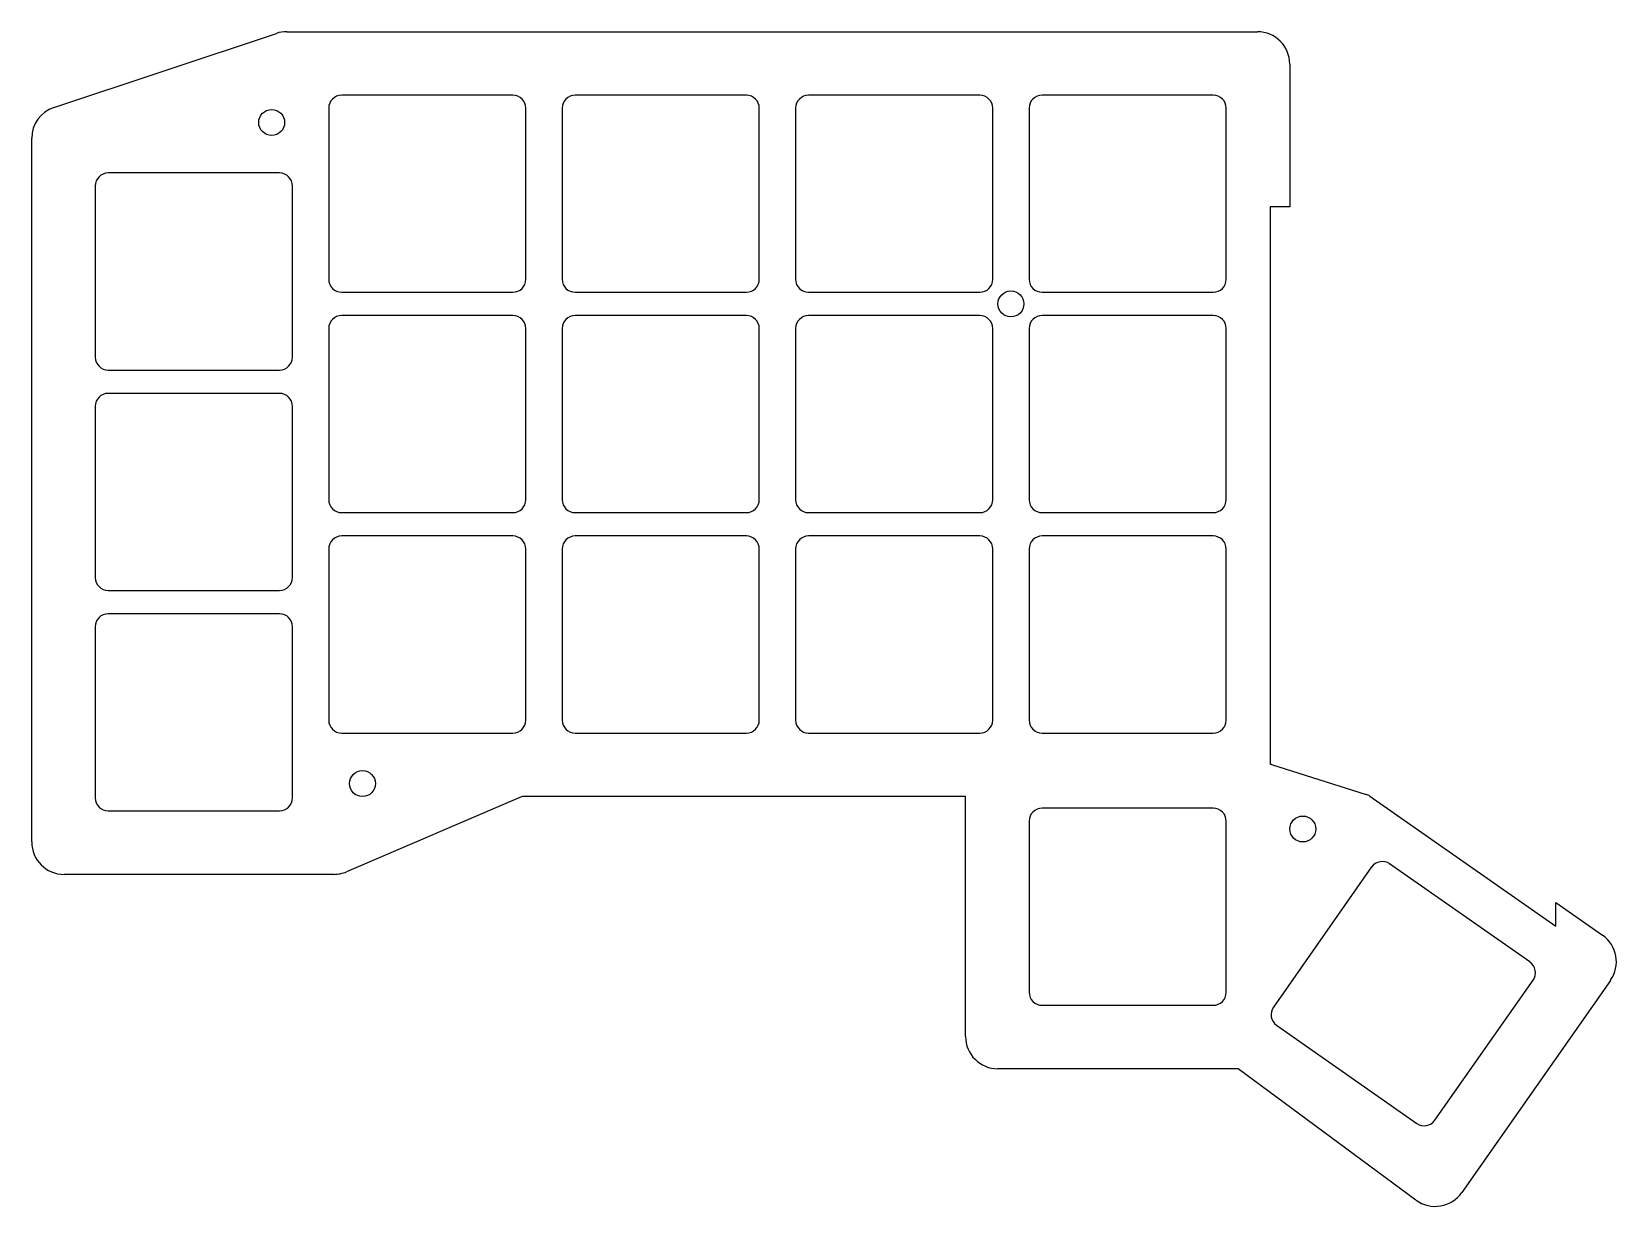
# Model space of a CAD drawing. Header units: millimetres. Extents: x -12 to 110, y -38 to 52.
import ezdxf

# ---------------------------------------------------------------- set-up
doc = ezdxf.new("R2010")
doc.units = ezdxf.units.MM

msp = doc.modelspace()

# ---------------------------------------------------------------- linework, layer by layer
at = {"linetype": 'CONTINUOUS'}
for p, q in [((-10.79, 46.65), (6.37, 52.37)), ((7.16, 52.5), (82, 52.5)), ((84.5, 50), (84.5, 39)), ((10.4, 46.6), (10.4, 33.4)), ((24.6, 47.6), (11.4, 47.6)), ((25.6, 33.4), (25.6, 46.6)), ((28.4, 46.6), (28.4, 33.4)), ((42.6, 47.6), (29.4, 47.6)), ((43.6, 33.4), (43.6, 46.6)), ((46.4, 46.6), (46.4, 33.4)), ((60.6, 47.6), (47.4, 47.6)), ((61.6, 33.4), (61.6, 46.6)), ((64.4, 46.6), (64.4, 33.4)), ((78.6, 47.6), (65.4, 47.6)), ((79.6, 33.4), (79.6, 46.6)), ((-12.5, -10), (-12.5, 44.28)), ((6.6, 41.6), (-6.6, 41.6)), ((-7.6, 40.6), (-7.6, 27.4)), ((7.6, 27.4), (7.6, 40.6)), ((83, 39), (83, -4.01)), ((84.5, 39), (83, 39)), ((11.4, 32.4), (24.6, 32.4)), ((29.4, 32.4), (42.6, 32.4)), ((47.4, 32.4), (60.6, 32.4)), ((65.4, 32.4), (78.6, 32.4)), ((24.6, 30.6), (11.4, 30.6)), ((42.6, 30.6), (29.4, 30.6)), ((60.6, 30.6), (47.4, 30.6)), ((78.6, 30.6), (65.4, 30.6)), ((10.4, 29.6), (10.4, 16.4)), ((25.6, 16.4), (25.6, 29.6)), ((28.4, 29.6), (28.4, 16.4)), ((43.6, 16.4), (43.6, 29.6)), ((46.4, 29.6), (46.4, 16.4)), ((61.6, 16.4), (61.6, 29.6)), ((64.4, 29.6), (64.4, 16.4)), ((79.6, 16.4), (79.6, 29.6)), ((-6.6, 26.4), (6.6, 26.4)), ((6.6, 24.6), (-6.6, 24.6)), ((-7.6, 23.6), (-7.6, 10.4)), ((7.6, 10.4), (7.6, 23.6)), ((11.4, 15.4), (24.6, 15.4)), ((29.4, 15.4), (42.6, 15.4)), ((47.4, 15.4), (60.6, 15.4)), ((65.4, 15.4), (78.6, 15.4)), ((24.6, 13.6), (11.4, 13.6)), ((42.6, 13.6), (29.4, 13.6)), ((60.6, 13.6), (47.4, 13.6)), ((78.6, 13.6), (65.4, 13.6)), ((10.4, 12.6), (10.4, -0.6)), ((25.6, -0.6), (25.6, 12.6)), ((28.4, 12.6), (28.4, -0.6)), ((43.6, -0.6), (43.6, 12.6)), ((46.4, 12.6), (46.4, -0.6)), ((61.6, -0.6), (61.6, 12.6)), ((64.4, 12.6), (64.4, -0.6)), ((79.6, -0.6), (79.6, 12.6)), ((-6.6, 9.4), (6.6, 9.4)), ((6.6, 7.6), (-6.6, 7.6)), ((-7.6, 6.6), (-7.6, -6.6)), ((7.6, -6.6), (7.6, 6.6)), ((11.4, -1.6), (24.6, -1.6)), ((29.4, -1.6), (42.6, -1.6)), ((47.4, -1.6), (60.6, -1.6)), ((65.4, -1.6), (78.6, -1.6)), ((83.1, -4.03), (90.4, -6.33)), ((25.31, -6.5), (11.78, -12.3)), ((59.5, -6.5), (25.31, -6.5)), ((59.5, -25), (59.5, -6.5)), ((90.67, -6.47), (105, -16.5)), ((-6.6, -7.6), (6.6, -7.6)), ((64.4, -8.4), (64.4, -21.6)), ((78.6, -7.4), (65.4, -7.4)), ((79.6, -21.6), (79.6, -8.4)), ((90.81, -11.93), (83.24, -22.75)), ((103.01, -19.26), (92.2, -11.69)), ((10.79, -12.5), (-10, -12.5)), ((105, -14.67), (108.61, -17.2)), ((105, -16.5), (105, -14.67)), ((95.69, -31.46), (103.26, -20.65)), ((109.22, -20.68), (97.77, -37.04)), ((65.4, -22.6), (78.6, -22.6)), ((83.48, -24.14), (94.29, -31.71)), ((80.51, -27.5), (62, -27.5)), ((94.23, -37.62), (80.51, -27.5))]:
    msp.add_line(p, q, dxfattribs=at)
for centre in [(6, 45.5), (63, 31.5), (13, -5.5), (85.5, -9)]:
    msp.add_circle(centre, 1, dxfattribs=at)
for centre, radius, start, end in [((7.16, 50), 2.5, 90, 108.435), ((82, 50), 2.5, 0, 90), ((-10, 44.28), 2.5, 108.435, 180), ((11.4, 46.6), 1, 90, 180), ((24.6, 46.6), 1, 0, 90), ((29.4, 46.6), 1, 90, 180), ((42.6, 46.6), 1, 0, 90), ((47.4, 46.6), 1, 90, 180), ((60.6, 46.6), 1, 0, 90), ((65.4, 46.6), 1, 90, 180), ((78.6, 46.6), 1, 0, 90), ((-6.6, 40.6), 1, 90, 180), ((6.6, 40.6), 1, 0, 90), ((11.4, 33.4), 1, 180, 270), ((24.6, 33.4), 1, 270, 0), ((29.4, 33.4), 1, 180, 270), ((42.6, 33.4), 1, 270, 0), ((47.4, 33.4), 1, 180, 270), ((60.6, 33.4), 1, 270, 0), ((65.4, 33.4), 1, 180, 270), ((78.6, 33.4), 1, 270, 0), ((11.4, 29.6), 1, 90, 180), ((24.6, 29.6), 1, 0, 90), ((29.4, 29.6), 1, 90, 180), ((42.6, 29.6), 1, 0, 90), ((47.4, 29.6), 1, 90, 180), ((60.6, 29.6), 1, 0, 90), ((65.4, 29.6), 1, 90, 180), ((78.6, 29.6), 1, 0, 90), ((-6.6, 27.4), 1, 180, 270), ((6.6, 27.4), 1, 270, 0), ((-6.6, 23.6), 1, 90, 180), ((6.6, 23.6), 1, 0, 90), ((11.4, 16.4), 1, 180, 270), ((24.6, 16.4), 1, 270, 0), ((29.4, 16.4), 1, 180, 270), ((42.6, 16.4), 1, 270, 0), ((47.4, 16.4), 1, 180, 270), ((60.6, 16.4), 1, 270, 0), ((65.4, 16.4), 1, 180, 270), ((78.6, 16.4), 1, 270, 0), ((11.4, 12.6), 1, 90, 180), ((24.6, 12.6), 1, 0, 90), ((29.4, 12.6), 1, 90, 180), ((42.6, 12.6), 1, 0, 90), ((47.4, 12.6), 1, 90, 180), ((60.6, 12.6), 1, 0, 90), ((65.4, 12.6), 1, 90, 180), ((78.6, 12.6), 1, 0, 90), ((-6.6, 10.4), 1, 180, 270), ((6.6, 10.4), 1, 270, 0), ((-6.6, 6.6), 1, 90, 180), ((6.6, 6.6), 1, 0, 90), ((11.4, -0.6), 1, 180, 270), ((24.6, -0.6), 1, 270, 0), ((29.4, -0.6), 1, 180, 270), ((42.6, -0.6), 1, 270, 0), ((47.4, -0.6), 1, 180, 270), ((60.6, -0.6), 1, 270, 0), ((65.4, -0.6), 1, 180, 270), ((78.6, -0.6), 1, 270, 0), ((82.8, -4.99), 1, 72.5, 78.5862), ((-6.6, -6.6), 1, 180, 270), ((6.6, -6.6), 1, 270, 0), ((90.1, -7.29), 1, 55, 72.5), ((65.4, -8.4), 1, 90, 180), ((78.6, -8.4), 1, 0, 90), ((-10, -10), 2.5, 180, 270), ((91.63, -12.51), 1, 55, 145), ((10.79, -10), 2.5, 270, 293.1986), ((107.18, -19.24), 2.5, 325, 415), ((102.44, -20.08), 1, 325, 55), ((65.4, -21.6), 1, 180, 270), ((78.6, -21.6), 1, 270, 0), ((84.06, -23.32), 1, 145, 235), ((62, -25), 2.5, 180, 270), ((94.87, -30.89), 1, 235, 325), ((95.72, -35.61), 2.5, 233.605, 325)]:
    msp.add_arc(centre, radius, start, end, dxfattribs=at)

doc.saveas('drawing.dxf')
